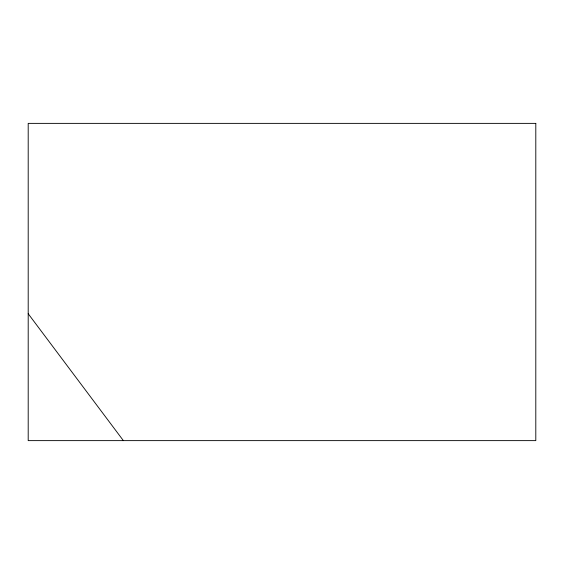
<?xml version="1.0" encoding="UTF-8"?>
<svg xmlns="http://www.w3.org/2000/svg" width="564" height="564" viewBox="0 0 564 564"><rect width="100%" height="100%" fill="white"/><g stroke="black" fill="none" stroke-linecap="round" stroke-linejoin="round"><path stroke-width="0.85" d="M28.2 313.725L123.375 440.625M535.8 123.375L28.2 123.375L28.2 440.625L535.8 440.625L535.8 123.375"/></g></svg>
